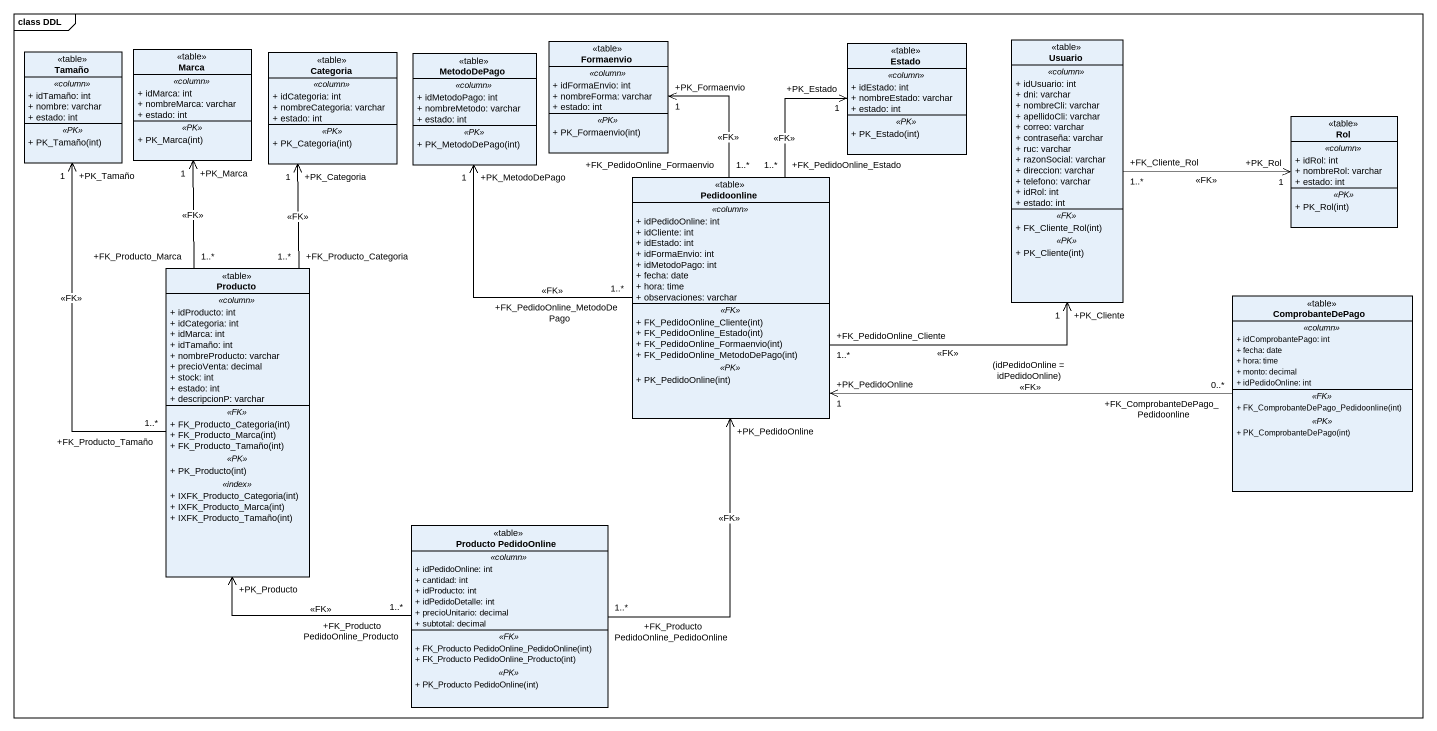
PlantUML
@startuml
mainframe class DDL
hide circle
hide empty members
skinparam classAttributeIconSize 0
class Formaenvio <<table>> {
  .. <<column>> ..
  + idFormaEnvio: int
  + nombreForma: varchar
  + estado: int
  .. <<PK>> ..
  + PK_Formaenvio(int)
}
class Estado <<table>> {
  .. <<column>> ..
  + idEstado: int
  + nombreEstado: varchar
  + estado: int
  .. <<PK>> ..
  + PK_Estado(int)
}
class Usuario <<table>> {
  .. <<column>> ..
  + idUsuario: int
  + dni: varchar
  + nombreCli: varchar
  + apellidoCli: varchar
  + correo: varchar
  + contraseña: varchar
  + ruc: varchar
  + razonSocial: varchar
  + direccion: varchar
  + telefono: varchar
  + idRol: int
  + estado: int
  .. <<FK>> ..
  + FK_Cliente_Rol(int)
  .. <<PK>> ..
  + PK_Cliente(int)
}
class Tamaño <<table>> {
  .. <<column>> ..
  + idTamaño: int
  + nombre: varchar
  + estado: int
  .. <<PK>> ..
  + PK_Tamaño(int)
}
class Marca <<table>> {
  .. <<column>> ..
  + idMarca: int
  + nombreMarca: varchar
  + estado: int
  .. <<PK>> ..
  + PK_Marca(int)
}
class Categoria <<table>> {
  .. <<column>> ..
  + idCategoria: int
  + nombreCategoria: varchar
  + estado: int
  .. <<PK>> ..
  + PK_Categoria(int)
}
class MetodoDePago <<table>> {
  .. <<column>> ..
  + idMetodoPago: int
  + nombreMetodo: varchar
  + estado: int
  .. <<PK>> ..
  + PK_MetodoDePago(int)
}
class Rol <<table>> {
  .. <<column>> ..
  + idRol: int
  + nombreRol: varchar
  + estado: int
  .. <<PK>> ..
  + PK_Rol(int)
}
class Pedidoonline <<table>> {
  .. <<column>> ..
  + idPedidoOnline: int
  + idCliente: int
  + idEstado: int
  + idFormaEnvio: int
  + idMetodoPago: int
  + fecha: date
  + hora: time
  + observaciones: varchar
  .. <<FK>> ..
  + FK_PedidoOnline_Cliente(int)
  + FK_PedidoOnline_Estado(int)
  + FK_PedidoOnline_Formaenvio(int)
  + FK_PedidoOnline_MetodoDePago(int)
  .. <<PK>> ..
  + PK_PedidoOnline(int)
}
class Producto <<table>> {
  .. <<column>> ..
  + idProducto: int
  + idCategoria: int
  + idMarca: int
  + idTamaño: int
  + nombreProducto: varchar
  + precioVenta: decimal
  + stock: int
  + estado: int
  + descripcionP: varchar
  .. <<FK>> ..
  + FK_Producto_Categoria(int)
  + FK_Producto_Marca(int)
  + FK_Producto_Tamaño(int)
  .. <<PK>> ..
  + PK_Producto(int)
  .. <<index>> ..
  + IXFK_Producto_Categoria(int)
  + IXFK_Producto_Marca(int)
  + IXFK_Producto_Tamaño(int)
}
class ComprobanteDePago <<table>> {
  .. <<column>> ..
  + idComprobantePago: int
  + fecha: date
  + hora: time
  + monto: decimal
  + idPedidoOnline: int
  .. <<FK>> ..
  + FK_ComprobanteDePago_Pedidoonline(int)
  .. <<PK>> ..
  + PK_ComprobanteDePago(int)
}
class "Producto PedidoOnline" as Producto_PedidoOnline <<table>> {
  .. <<column>> ..
  + idPedidoOnline: int
  + cantidad: int
  + idProducto: int
  + idPedidoDetalle: int
  + precioUnitario: decimal
  + subtotal: decimal
  .. <<FK>> ..
  + FK_Producto PedidoOnline_PedidoOnline(int)
  + FK_Producto PedidoOnline_Producto(int)
  .. <<PK>> ..
  + PK_Producto PedidoOnline(int)
}
Usuario "+FK_Cliente_Rol\n1..*" -right-> "+PK_Rol\n1" Rol : <<FK>>
Pedidoonline "+FK_PedidoOnline_Formaenvio\n1..*" -up-> "+PK_Formaenvio\n1" Formaenvio : <<FK>>
Pedidoonline "+FK_PedidoOnline_Estado\n1..*" -up-> "+PK_Estado\n1" Estado : <<FK>>
Pedidoonline "+FK_PedidoOnline_Cliente\n1..*" -right-> "+PK_Cliente\n1" Usuario : <<FK>>
Pedidoonline "+FK_PedidoOnline_MetodoDePago\n1..*" -up-> "+PK_MetodoDePago\n1" MetodoDePago : <<FK>>
Producto "+FK_Producto_Tamaño\n1..*" -up-> "+PK_Tamaño\n1" Tamaño : <<FK>>
Producto "+FK_Producto_Marca\n1..*" -up-> "+PK_Marca\n1" Marca : <<FK>>
Producto "+FK_Producto_Categoria\n1..*" -up-> "+PK_Categoria\n1" Categoria : <<FK>>
ComprobanteDePago "+FK_ComprobanteDePago_Pedidoonline\n0..*" -left-> "+PK_PedidoOnline\n1" Pedidoonline : (idPedidoOnline = idPedidoOnline)\n<<FK>>
Producto_PedidoOnline "+FK_Producto PedidoOnline_PedidoOnline\n1..*" -up-> "+PK_PedidoOnline" Pedidoonline : <<FK>>
Producto_PedidoOnline "+FK_Producto PedidoOnline_Producto\n1..*" -up-> "+PK_Producto" Producto : <<FK>>
@enduml
